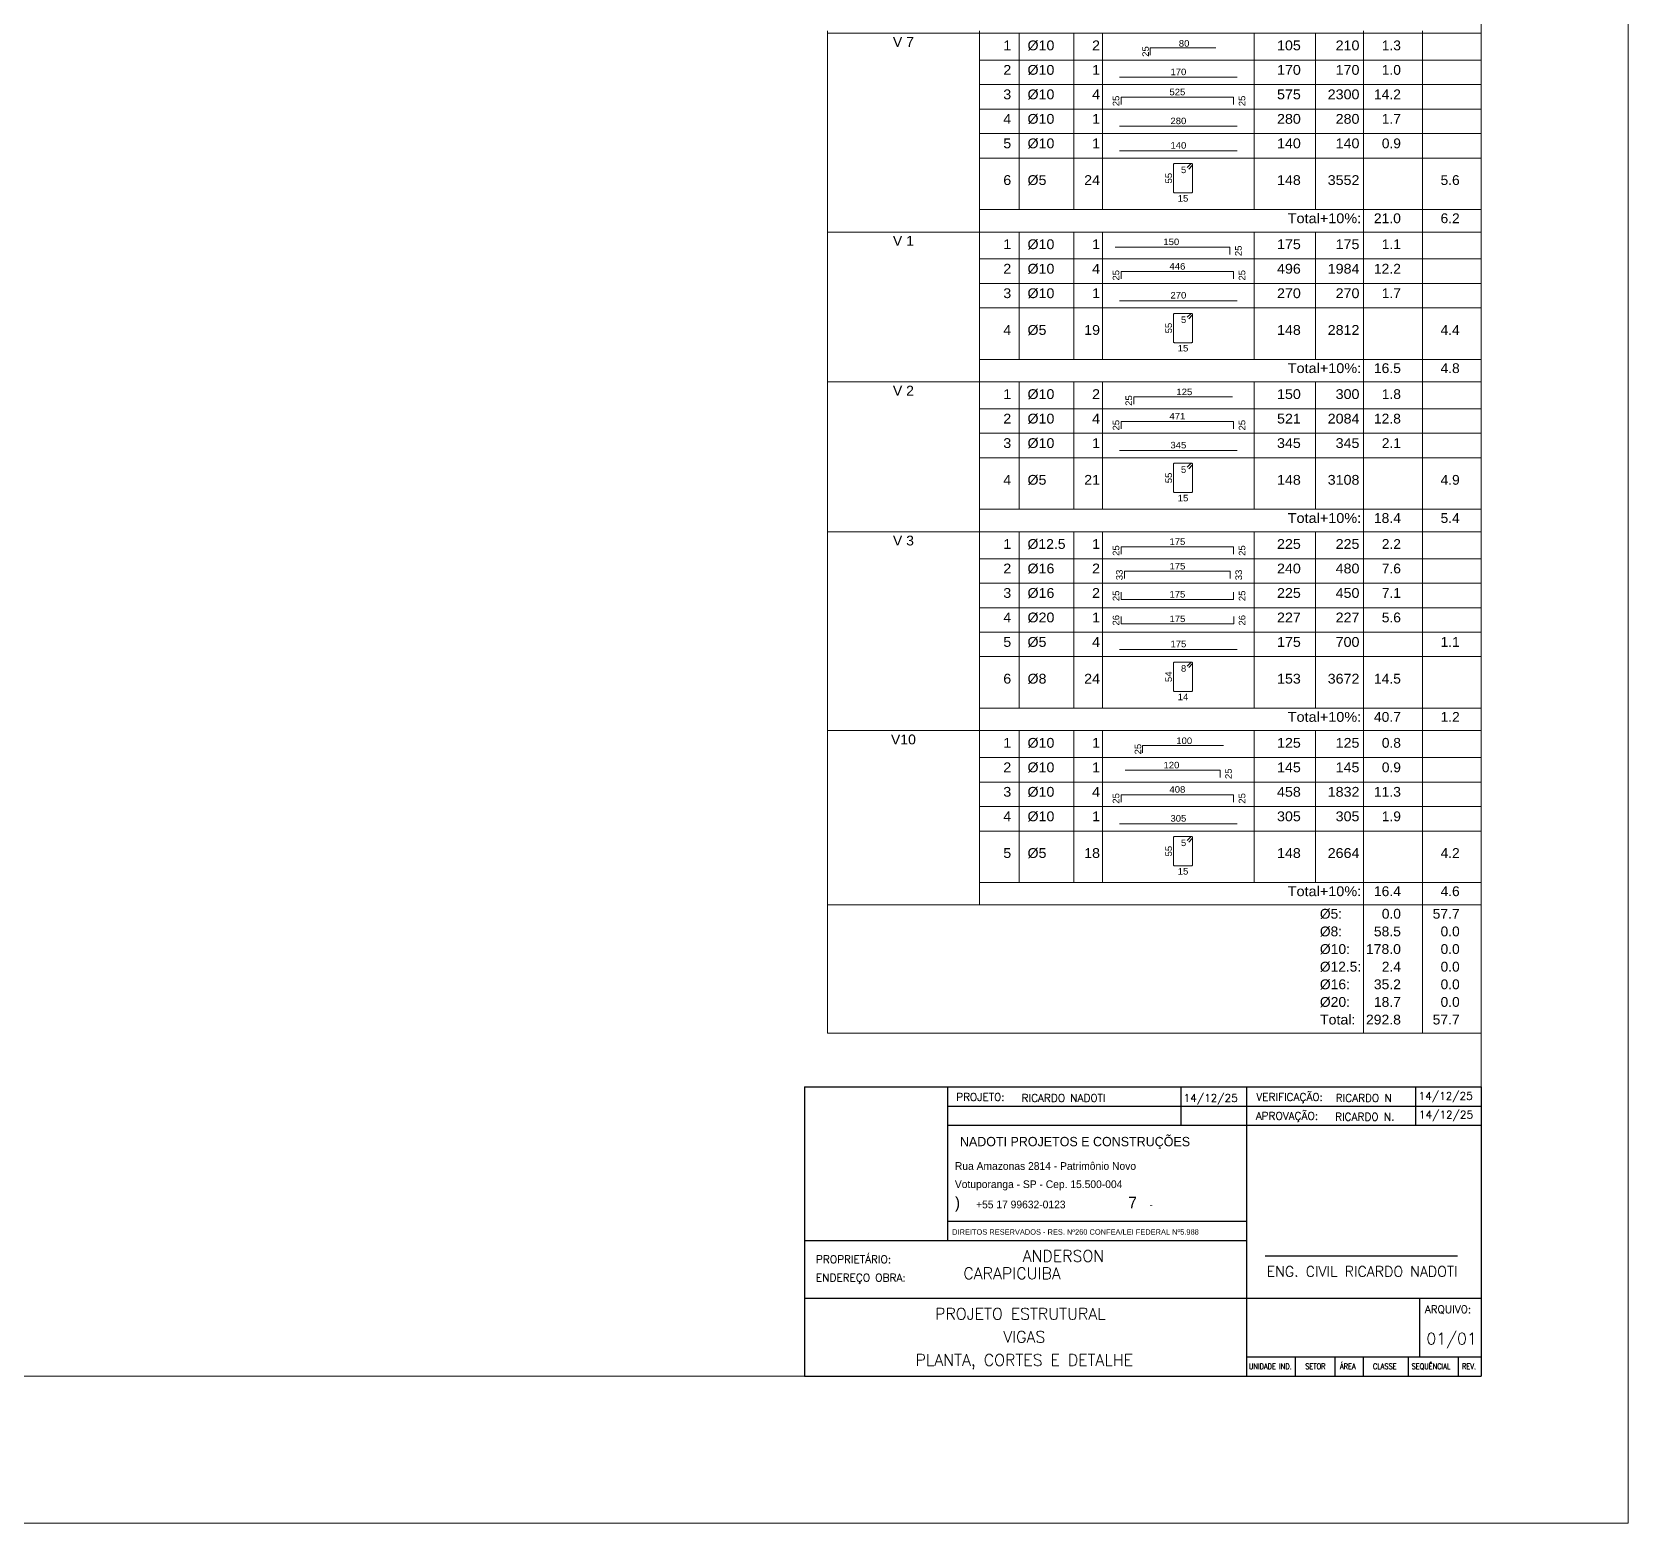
# Model space of a CAD drawing. Header units: millimetres. Extents: x 0 to 84, y 0 to 59.4.
# Drawn here: x 51.41 to 84, y 0 to 30.44 of the extents above; entities that cross this region are included whole.
import ezdxf
from ezdxf.enums import TextEntityAlignment as Align

# ---------------------------------------------------------------- set-up
doc = ezdxf.new("R2010")
doc.units = ezdxf.units.MM
for name, color, linetype in [('04-CONTORNO F', 4, 'Continuous'), ('05-CONTORNO G', 5, 'Continuous'), ('07-TEXTO', 7, 'Continuous')]:
    doc.layers.add(name, color=color, linetype=linetype)
for name, color, linetype, lineweight in [('DETALHES_TABELA', 7, 'Continuous', 9), ('QUAD_BORDA', 1, 'Continuous', 20), ('QUAD_LIMITES', 2, 'Continuous', 0), ('TABELAS', 1, 'Continuous', 0), ('TEXTO_TABELAS', 1, 'Continuous', 0), ('TEXTOS_COTAS_DETALHES_TABELA', 1, 'Continuous', 0)]:
    doc.layers.add(name, color=color, linetype=linetype, lineweight=lineweight)
doc.styles.add('CABEÇALHO DADOS', font='GOTHIC.TTF', dxfattribs={"height": 2})
doc.styles.add('CYPETXT', font='arial.ttf', dxfattribs={"height": 0.2})
doc.styles.add('ROMANS', font='romans', dxfattribs={"height": 0.17})
doc.styles.add('SIMBOLOS', font='wingding.ttf', dxfattribs={"height": 3})

msp = doc.modelspace()

# ---------------------------------------------------------------- linework, layer by layer
at = {"color": 18, "true_color": 0x000000}
for p, q in [((81, 8.90735), (81, 3)), ((76.21132, 4.58969), (81, 4.58969)), ((67.18347, 3), (81, 3))]:
    msp.add_line(p, q, dxfattribs=at)
at = {"layer": '04-CONTORNO F', "color": 18, "true_color": 0x000000}
for p, q in [((74.87678, 8.12232), (74.87678, 8.90735)), ((79.66545, 8.12232), (79.66545, 8.90735)), ((70.10893, 8.51483), (76.21132, 8.51483)), ((76.21132, 8.51483), (81, 8.51483)), ((76.21132, 3.39251), (81, 3.39251)), ((77.20355, 3.39251), (77.20355, 3)), ((78.01305, 3.39251), (78.01305, 3)), ((78.59088, 3.39251), (78.59088, 3)), ((79.50845, 3.39251), (79.50845, 3)), ((80.52898, 3.39251), (80.52898, 3))]:
    msp.add_line(p, q, dxfattribs=at)
at = {"layer": '05-CONTORNO G', "color": 18, "true_color": 0x000000}
for p, q in [((67.18347, 8.90735), (81, 8.90735)), ((67.18347, 8.90735), (67.18347, 3)), ((70.10893, 5.76723), (70.10893, 8.90735)), ((76.21132, 8.90735), (76.21132, 3)), ((70.10893, 8.12232), (81, 8.12232)), ((76.21132, 6.15975), (70.10893, 6.15975)), ((67.18347, 5.76723), (76.21132, 5.76723)), ((76.59338, 5.45849), (80.51519, 5.45849)), ((67.18347, 4.58969), (76.21132, 4.58969)), ((79.74395, 4.58969), (79.74395, 3.39251))]:
    msp.add_line(p, q, dxfattribs=at)
at = {"layer": 'DETALHES_TABELA'}
for points in [[(74.23876, 29.96966), (74.23876, 30.11966), (75.58092, 30.11966)], [(73.618, 29.518), (76.018, 29.518)], [(73.65308, 28.96075), (73.65308, 29.11075), (75.94292, 29.11075), (75.94292, 28.96075)], [(73.618, 28.518), (76.018, 28.518)], [(73.618, 28.018), (76.018, 28.018)], [(75.02848, 27.64552), (75.10259, 27.71963), (75.10546, 27.72312), (75.10759, 27.72711), (75.1089, 27.73144), (75.10935, 27.73594), (75.1089, 27.74043), (75.10759, 27.74476), (75.10546, 27.74875), (75.10259, 27.75224), (75.0991, 27.75511), (75.09511, 27.75724), (75.09078, 27.75855), (75.08629, 27.75899), (74.74011, 27.75899), (74.73129, 27.75724), (74.7238, 27.75224), (74.71881, 27.74476), (74.71705, 27.73594), (74.71705, 27.18205), (74.71881, 27.17323), (74.7238, 27.16575), (74.73129, 27.16075), (74.74011, 27.15899), (75.08629, 27.15899), (75.09511, 27.16075), (75.10259, 27.16575), (75.10759, 27.17323), (75.10935, 27.18205), (75.10935, 27.73594), (75.1089, 27.74043), (75.10759, 27.74476), (75.10546, 27.74875), (75.10259, 27.75224), (75.0991, 27.75511), (75.09511, 27.75724), (75.09078, 27.75855), (75.08629, 27.75899), (75.08179, 27.75855), (75.07746, 27.75724), (75.07348, 27.75511), (75.06998, 27.75224), (74.99587, 27.67813)], [(73.52565, 26.05046), (75.86826, 26.05046), (75.86826, 25.90046)], [(73.65298, 25.40079), (73.65298, 25.55079), (75.94302, 25.55079), (75.94302, 25.40079)], [(73.618, 24.958), (76.018, 24.958)], [(75.02848, 24.58552), (75.10259, 24.65963), (75.10546, 24.66312), (75.10759, 24.66711), (75.1089, 24.67144), (75.10935, 24.67594), (75.1089, 24.68043), (75.10759, 24.68476), (75.10546, 24.68875), (75.10259, 24.69224), (75.0991, 24.69511), (75.09511, 24.69724), (75.09078, 24.69855), (75.08629, 24.69899), (74.74011, 24.69899), (74.73129, 24.69724), (74.7238, 24.69224), (74.71881, 24.68476), (74.71705, 24.67594), (74.71705, 24.12205), (74.71881, 24.11323), (74.7238, 24.10575), (74.73129, 24.10075), (74.74011, 24.09899), (75.08629, 24.09899), (75.09511, 24.10075), (75.10259, 24.10575), (75.10759, 24.11323), (75.10935, 24.12205), (75.10935, 24.67594), (75.1089, 24.68043), (75.10759, 24.68476), (75.10546, 24.68875), (75.10259, 24.69224), (75.0991, 24.69511), (75.09511, 24.69724), (75.09078, 24.69855), (75.08629, 24.69899), (75.08179, 24.69855), (75.07746, 24.69724), (75.07348, 24.69511), (75.06998, 24.69224), (74.99587, 24.61813)], [(73.90752, 22.84345), (73.90752, 22.99345), (75.92457, 22.99345)], [(73.65301, 22.34078), (73.65301, 22.49078), (75.94299, 22.49078), (75.94299, 22.34078)], [(73.618, 21.898), (76.018, 21.898)], [(75.02848, 21.52552), (75.10259, 21.59963), (75.10546, 21.60312), (75.10759, 21.60711), (75.1089, 21.61144), (75.10935, 21.61594), (75.1089, 21.62043), (75.10759, 21.62476), (75.10546, 21.62875), (75.10259, 21.63224), (75.0991, 21.63511), (75.09511, 21.63724), (75.09078, 21.63855), (75.08629, 21.63899), (74.74011, 21.63899), (74.73129, 21.63724), (74.7238, 21.63224), (74.71881, 21.62476), (74.71705, 21.61594), (74.71705, 21.06205), (74.71881, 21.05323), (74.7238, 21.04575), (74.73129, 21.04075), (74.74011, 21.03899), (75.08629, 21.03899), (75.09511, 21.04075), (75.10259, 21.04575), (75.10759, 21.05323), (75.10935, 21.06205), (75.10935, 21.61594), (75.1089, 21.62043), (75.10759, 21.62476), (75.10546, 21.62875), (75.10259, 21.63224), (75.0991, 21.63511), (75.09511, 21.63724), (75.09078, 21.63855), (75.08629, 21.63899), (75.08179, 21.63855), (75.07746, 21.63724), (75.07348, 21.63511), (75.06998, 21.63224), (74.99587, 21.55813)], [(73.65141, 19.78138), (73.65141, 19.93138), (75.94459, 19.93138), (75.94459, 19.78138)], [(73.71801, 19.28279), (73.71801, 19.43279), (75.87799, 19.43279), (75.87799, 19.28279)], [(73.65077, 19.00662), (73.65077, 18.85662), (75.94523, 18.85662), (75.94523, 19.00662)], [(73.6482, 18.50759), (73.6482, 18.35759), (75.9478, 18.35759), (75.9478, 18.50759)], [(73.618, 17.838), (76.018, 17.838)], [(75.02877, 17.46615), (75.1025, 17.53989), (75.10536, 17.54336), (75.10748, 17.54733), (75.10878, 17.55163), (75.10922, 17.55611), (75.10878, 17.56058), (75.10748, 17.56489), (75.10536, 17.56885), (75.1025, 17.57233), (75.09903, 17.57518), (75.09506, 17.5773), (75.09076, 17.57861), (75.08628, 17.57905), (74.73996, 17.57905), (74.73118, 17.5773), (74.72374, 17.57233), (74.71876, 17.56489), (74.71702, 17.55611), (74.71702, 17.00199), (74.71876, 16.99321), (74.72374, 16.98577), (74.73118, 16.9808), (74.73996, 16.97905), (75.08628, 16.97905), (75.09506, 16.9808), (75.1025, 16.98577), (75.10748, 16.99321), (75.10922, 17.00199), (75.10922, 17.55611), (75.10878, 17.56058), (75.10748, 17.56489), (75.10536, 17.56885), (75.1025, 17.57233), (75.09903, 17.57518), (75.09506, 17.5773), (75.09076, 17.57861), (75.08628, 17.57905), (75.08181, 17.57861), (75.0775, 17.5773), (75.07354, 17.57518), (75.07006, 17.57233), (74.99632, 17.49859)], [(74.08835, 15.72684), (74.08835, 15.87684), (75.73697, 15.87684)], [(73.72831, 15.37412), (75.67293, 15.37412), (75.67293, 15.22412)], [(73.65291, 14.72082), (73.65291, 14.87082), (75.94309, 14.87082), (75.94309, 14.72082)], [(73.618, 14.278), (76.018, 14.278)], [(75.02848, 13.90552), (75.10259, 13.97963), (75.10546, 13.98312), (75.10759, 13.98711), (75.1089, 13.99144), (75.10935, 13.99594), (75.1089, 14.00043), (75.10759, 14.00476), (75.10546, 14.00875), (75.10259, 14.01224), (75.0991, 14.01511), (75.09511, 14.01724), (75.09078, 14.01855), (75.08629, 14.01899), (74.74011, 14.01899), (74.73129, 14.01724), (74.7238, 14.01224), (74.71881, 14.00476), (74.71705, 13.99594), (74.71705, 13.44205), (74.71881, 13.43323), (74.7238, 13.42575), (74.73129, 13.42075), (74.74011, 13.41899), (75.08629, 13.41899), (75.09511, 13.42075), (75.10259, 13.42575), (75.10759, 13.43323), (75.10935, 13.44205), (75.10935, 13.99594), (75.1089, 14.00043), (75.10759, 14.00476), (75.10546, 14.00875), (75.10259, 14.01224), (75.0991, 14.01511), (75.09511, 14.01724), (75.09078, 14.01855), (75.08629, 14.01899), (75.08179, 14.01855), (75.07746, 14.01724), (75.07348, 14.01511), (75.06998, 14.01224), (74.99587, 13.93813)]]:
    msp.add_lwpolyline(points, dxfattribs=at)
at = {"layer": 'QUAD_BORDA', "color": 18, "true_color": 0x000000}
msp.add_lwpolyline([(3, 3), (81, 3), (81, 56.4), (3, 56.4), (3, 3)], close=True, dxfattribs=at)
at = {"layer": 'QUAD_LIMITES', "color": 18, "true_color": 0x000000}
msp.add_lwpolyline([(0, 0), (84, 0), (84, 59.4), (0, 59.4), (0, 0)], close=True, dxfattribs=at)
at = {"layer": 'TABELAS'}
for p, q in [((67.654, 30.37), (67.654, 30.47)), ((67.654, 30.42), (81, 30.42)), ((67.654, 26.41), (67.654, 30.37)), ((70.754, 30.37), (70.754, 30.47)), ((70.754, 26.41), (70.754, 30.37)), ((71.57, 30.37), (71.57, 30.42)), ((71.57, 26.82), (71.57, 30.37)), ((72.682, 30.37), (72.682, 30.42)), ((72.682, 26.82), (72.682, 30.37)), ((73.268, 30.37), (73.268, 30.42)), ((73.268, 26.82), (73.268, 30.37)), ((76.368, 30.37), (76.368, 30.42)), ((76.368, 26.82), (76.368, 30.37)), ((77.62, 30.37), (77.62, 30.42)), ((77.62, 26.82), (77.62, 30.37)), ((78.6, 30.37), (78.6, 30.47)), ((78.6, 26.41), (78.6, 30.37)), ((79.8, 30.37), (79.8, 30.47)), ((79.8, 26.41), (79.8, 30.37)), ((81, 30.37), (81, 30.47)), ((81, 26.41), (81, 30.37)), ((70.754, 26.82), (81, 26.82)), ((67.654, 26.31), (67.654, 26.41)), ((70.754, 26.31), (70.754, 26.41)), ((78.6, 26.31), (78.6, 26.41)), ((79.8, 26.31), (79.8, 26.41)), ((81, 26.31), (81, 26.41)), ((67.654, 26.36), (81, 26.36)), ((67.654, 23.35), (67.654, 26.31)), ((70.754, 23.35), (70.754, 26.31)), ((71.57, 26.31), (71.57, 26.36)), ((71.57, 23.76), (71.57, 26.31)), ((72.682, 26.31), (72.682, 26.36)), ((72.682, 23.76), (72.682, 26.31)), ((73.268, 26.31), (73.268, 26.36)), ((73.268, 23.76), (73.268, 26.31)), ((76.368, 26.31), (76.368, 26.36)), ((76.368, 23.76), (76.368, 26.31)), ((77.62, 26.31), (77.62, 26.36)), ((77.62, 23.76), (77.62, 26.31)), ((78.6, 23.35), (78.6, 26.31)), ((79.8, 23.35), (79.8, 26.31)), ((81, 23.35), (81, 26.31)), ((70.754, 23.76), (81, 23.76)), ((67.654, 23.25), (67.654, 23.35)), ((67.654, 23.3), (81, 23.3)), ((67.654, 20.29), (67.654, 23.25)), ((70.754, 23.25), (70.754, 23.35)), ((70.754, 20.29), (70.754, 23.25)), ((71.57, 23.25), (71.57, 23.3)), ((71.57, 20.7), (71.57, 23.25)), ((72.682, 23.25), (72.682, 23.3)), ((72.682, 20.7), (72.682, 23.25)), ((73.268, 23.25), (73.268, 23.3)), ((73.268, 20.7), (73.268, 23.25)), ((76.368, 23.25), (76.368, 23.3)), ((76.368, 20.7), (76.368, 23.25)), ((77.62, 23.25), (77.62, 23.3)), ((77.62, 20.7), (77.62, 23.25)), ((78.6, 23.25), (78.6, 23.35)), ((78.6, 20.29), (78.6, 23.25)), ((79.8, 23.25), (79.8, 23.35)), ((79.8, 20.29), (79.8, 23.25)), ((81, 23.25), (81, 23.35)), ((81, 20.29), (81, 23.25)), ((70.754, 20.7), (81, 20.7)), ((67.654, 20.19), (67.654, 20.29)), ((67.654, 20.24), (81, 20.24)), ((70.754, 20.19), (70.754, 20.29)), ((71.57, 20.19), (71.57, 20.24)), ((72.682, 20.19), (72.682, 20.24)), ((73.268, 20.19), (73.268, 20.24)), ((76.368, 20.19), (76.368, 20.24)), ((77.62, 20.19), (77.62, 20.24)), ((78.6, 20.19), (78.6, 20.29)), ((79.8, 20.19), (79.8, 20.29)), ((81, 20.19), (81, 20.29)), ((67.654, 16.23), (67.654, 20.19)), ((70.754, 16.23), (70.754, 20.19)), ((71.57, 16.64), (71.57, 20.19)), ((72.682, 16.64), (72.682, 20.19)), ((73.268, 16.64), (73.268, 20.19)), ((76.368, 16.64), (76.368, 20.19)), ((77.62, 16.64), (77.62, 20.19)), ((78.6, 16.23), (78.6, 20.19)), ((79.8, 16.23), (79.8, 20.19)), ((81, 16.23), (81, 20.19)), ((70.754, 16.64), (81, 16.64)), ((67.654, 16.13), (67.654, 16.23)), ((67.654, 16.18), (81, 16.18)), ((67.654, 12.67), (67.654, 16.13)), ((70.754, 16.13), (70.754, 16.23)), ((70.754, 12.67), (70.754, 16.13)), ((71.57, 16.13), (71.57, 16.18)), ((71.57, 13.08), (71.57, 16.13)), ((72.682, 16.13), (72.682, 16.18)), ((72.682, 13.08), (72.682, 16.13)), ((73.268, 16.13), (73.268, 16.18)), ((73.268, 13.08), (73.268, 16.13)), ((76.368, 16.13), (76.368, 16.18)), ((76.368, 13.08), (76.368, 16.13)), ((77.62, 16.13), (77.62, 16.18)), ((77.62, 13.08), (77.62, 16.13)), ((78.6, 16.13), (78.6, 16.23)), ((78.6, 12.67), (78.6, 16.13)), ((79.8, 16.13), (79.8, 16.23)), ((79.8, 12.67), (79.8, 16.13)), ((81, 16.13), (81, 16.23)), ((81, 12.67), (81, 16.13)), ((70.754, 13.08), (81, 13.08)), ((67.654, 12.57), (67.654, 12.67)), ((67.654, 12.62), (81, 12.62)), ((67.654, 12.21), (67.654, 12.57)), ((70.754, 12.62), (70.754, 12.67)), ((78.6, 12.57), (78.6, 12.67)), ((78.6, 12.21), (78.6, 12.57)), ((79.8, 12.57), (79.8, 12.67)), ((79.8, 12.21), (79.8, 12.57)), ((81, 12.57), (81, 12.67)), ((81, 12.21), (81, 12.57)), ((67.654, 11.85), (67.654, 12.21)), ((78.6, 11.85), (78.6, 12.21)), ((79.8, 11.85), (79.8, 12.21)), ((81, 11.85), (81, 12.21)), ((67.654, 11.49), (67.654, 11.85)), ((78.6, 11.49), (78.6, 11.85)), ((79.8, 11.49), (79.8, 11.85)), ((81, 11.49), (81, 11.85)), ((67.654, 11.13), (67.654, 11.49)), ((78.6, 11.13), (78.6, 11.49)), ((79.8, 11.13), (79.8, 11.49)), ((81, 11.13), (81, 11.49)), ((67.654, 10.77), (67.654, 11.13)), ((78.6, 10.77), (78.6, 11.13)), ((79.8, 10.77), (79.8, 11.13)), ((81, 10.77), (81, 11.13)), ((67.654, 10.41), (67.654, 10.77)), ((78.6, 10.41), (78.6, 10.77)), ((79.8, 10.41), (79.8, 10.77)), ((81, 10.41), (81, 10.77)), ((67.654, 10), (67.654, 10.41)), ((78.6, 10), (78.6, 10.41)), ((79.8, 10), (79.8, 10.41)), ((81, 10), (81, 10.41)), ((67.654, 10), (81, 10))]:
    msp.add_line(p, q, dxfattribs=at)
at = {"layer": 'TABELAS', "color": 18, "true_color": 0x000000}
for p, q in [((81, 8.37388), (81, 8.44759)), ((81, 6.88482), (81, 8.37388)), ((81, 8.1085), (81, 8.18222)), ((81, 6.26561), (81, 8.1085)), ((81, 7.76941), (81, 8.03479)), ((81, 7.46717), (81, 7.76941)), ((81, 6.8111), (81, 6.88482)), ((81, 6.45727), (81, 6.8111)), ((81, 6.10343), (81, 6.45727)), ((81, 6.19189), (81, 6.26561)), ((81, 5.83806), (81, 6.19189)), ((81, 5.71274), (81, 6.10343)), ((81, 5.48422), (81, 5.83806)), ((81, 5.13039), (81, 5.48422)), ((81, 4.77655), (81, 5.13039)), ((81, 4.38586), (81, 4.77655))]:
    msp.add_line(p, q, dxfattribs=at)
at = {"layer": 'TEXTO_TABELAS'}
for p, q in [((70.754, 29.87), (81, 29.87)), ((70.754, 29.37), (81, 29.37)), ((70.754, 28.87), (81, 28.87)), ((70.754, 28.37), (81, 28.37)), ((70.754, 27.87), (81, 27.87)), ((70.754, 25.81), (81, 25.81)), ((70.754, 25.31), (81, 25.31)), ((70.754, 24.81), (81, 24.81)), ((70.754, 22.75), (81, 22.75)), ((70.754, 22.25), (81, 22.25)), ((70.754, 21.75), (81, 21.75)), ((70.754, 19.69), (81, 19.69)), ((70.754, 19.19), (81, 19.19)), ((70.754, 18.69), (81, 18.69)), ((70.754, 18.19), (81, 18.19)), ((70.754, 17.69), (81, 17.69)), ((70.754, 15.63), (81, 15.63)), ((70.754, 15.13), (81, 15.13)), ((70.754, 14.63), (81, 14.63)), ((70.754, 14.13), (81, 14.13))]:
    msp.add_line(p, q, dxfattribs=at)

# ---------------------------------------------------------------- texts
at = {"layer": '07-TEXTO', "color": 18, "true_color": 0x000000}
for s, height, style, p in [('VERIFICAÇÃO:', 0.1570057, 'ROMANS', (76.4102, 8.62036)), ('14/12/25', 0.157006, 'ROMANS', (79.7244, 8.6431)), ('PROJETO:', 0.157006, 'ROMANS', (70.28058, 8.62036)), ('RICARDO NADOTI', 0.1570057, 'ROMANS', (71.61513, 8.60074)), ('14/12/25', 0.157006, 'ROMANS', (74.92586, 8.60074)), ('RICARDO N', 0.157006, 'ROMANS', (78.03071, 8.60074)), ('APROVAÇÃO:', 0.157006, 'ROMANS', (76.39759, 8.2356)), ('RICARDO N.', 0.157006, 'ROMANS', (78.0181, 8.21597)), ('14/12/25', 0.157006, 'ROMANS', (79.73115, 8.25962)), ('NADOTI PROJETOS E CONSTRUÇÕES', 0.1905564, 'CABEÇALHO DADOS', (70.35681, 7.69397)), ('Rua Amazonas 2814 - Patrimônio Novo', 0.1570057, 'CABEÇALHO DADOS', (70.25476, 7.21203)), ('Votuporanga - SP - Cep. 15.500-004', 0.1570057, 'CABEÇALHO DADOS', (70.25476, 6.83987)), (')', 0.23551, 'SIMBOLOS', (70.25511, 6.42643)), ('+55 17 99632-0123', 0.1570057, 'CABEÇALHO DADOS', (70.68688, 6.42643)), ('7', 0.23551, 'SIMBOLOS', (73.79487, 6.4257)), ('-', 0.15701, 'CABEÇALHO DADOS', (74.22663, 6.4257)), ('DIREITOS RESERVADOS - RES. Nº260 CONFEA/LEI FEDERAL Nº5.988', 0.109904, 'CABEÇALHO DADOS', (70.19897, 5.88855)), ('PROPRIETÁRIO:', 0.1570057, 'ROMANS', (67.419, 5.3077)), ('ENDEREÇO OBRA:', 0.1570057, 'ROMANS', (67.41908, 4.93059)), ('ARQUIVO:', 0.157006, 'ROMANS', (79.84882, 4.28718))]:
    msp.add_text(s, height=height, rotation=360, dxfattribs=dict(at, style=style)).set_placement(p)
at = {"layer": '07-TEXTO', "color": 18, "true_color": 0x000000, "style": 'ROMANS'}
for s, height, p in [('ANDERSON', 0.235509, (72.4708, 5.33657)), ('CARAPICUIBA', 0.2355085, (71.42207, 4.97951)), ('ENG. CIVIL RICARDO NADOTI', 0.2109386, (78.57019, 5.03138)), ('PROJETO ESTRUTURAL ', 0.2355085, (71.67219, 4.15495)), ('VIGAS', 0.235509, (71.67219, 3.68394)), ('01/01', 0.235509, (80.39647, 3.6479)), ('PLANTA, CORTES E DETALHE', 0.2355085, (71.67219, 3.21292))]:
    msp.add_text(s, height=height, rotation=360, dxfattribs=at).set_placement(p, align=Align.CENTER)
at = {"layer": '07-TEXTO', "color": 18, "true_color": 0x000000, "style": 'ROMANS', "width": 0.75}
for s, height, p in [('ÁREA', 0.117754, (78.1166, 3.14088)), ('SEQUÊNCIAL', 0.117754, (79.58075, 3.14088)), ('UNIDADE IND.', 0.1177543, (76.25729, 3.14088)), ('SETOR', 0.117754, (77.40965, 3.14088)), ('CLASSE', 0.117754, (78.79049, 3.14088)), ('REV.', 0.117754, (80.60942, 3.14088))]:
    msp.add_text(s, height=height, rotation=360, dxfattribs=at).set_placement(p)
at = {"layer": 'TEXTO_TABELAS', "style": 'CYPETXT'}
for s, width, p, p2 in [('V 7', 1.022957, (68.9895, 30.14), (69.4185, 30.14)), ('1', 1.042546, (71.243, 30.07), (71.405, 30.07)), ('%%c10', 1.039569, (71.7375, 30.07), (72.2865, 30.07)), ('2', 1.042546, (73.056, 30.07), (73.218, 30.07)), ('105', 1.042546, (76.832, 30.07), (77.318, 30.07)), ('210', 1.042546, (78.029, 30.07), (78.515, 30.07)), ('1.3', 1.00411, (78.972, 30.07), (79.362, 30.07)), ('2', 1.042546, (71.243, 29.57), (71.405, 29.57)), ('%%c10', 1.039569, (71.7375, 29.57), (72.2865, 29.57)), ('1', 1.042546, (73.056, 29.57), (73.218, 29.57)), ('170', 1.042546, (76.832, 29.57), (77.318, 29.57)), ('170', 1.042546, (78.029, 29.57), (78.515, 29.57)), ('1.0', 1.00411, (78.972, 29.57), (79.362, 29.57)), ('3', 1.042546, (71.243, 29.07), (71.405, 29.07)), ('%%c10', 1.039569, (71.7375, 29.07), (72.2865, 29.07)), ('4', 1.042546, (73.056, 29.07), (73.218, 29.07)), ('575', 1.042546, (76.832, 29.07), (77.318, 29.07)), ('2300', 1.042546, (77.867, 29.07), (78.515, 29.07)), ('14.2', 1.015093, (78.81, 29.07), (79.362, 29.07)), ('4', 1.042546, (71.243, 28.57), (71.405, 28.57)), ('%%c10', 1.039569, (71.7375, 28.57), (72.2865, 28.57)), ('1', 1.042546, (73.056, 28.57), (73.218, 28.57)), ('280', 1.042546, (76.832, 28.57), (77.318, 28.57)), ('280', 1.042546, (78.029, 28.57), (78.515, 28.57)), ('1.7', 1.00411, (78.972, 28.57), (79.362, 28.57)), ('5', 1.042546, (71.243, 28.07), (71.405, 28.07)), ('%%c10', 1.039569, (71.7375, 28.07), (72.2865, 28.07)), ('1', 1.042546, (73.056, 28.07), (73.218, 28.07)), ('140', 1.042546, (76.832, 28.07), (77.318, 28.07)), ('140', 1.042546, (78.029, 28.07), (78.515, 28.07)), ('0.9', 1.00411, (78.972, 28.07), (79.362, 28.07)), ('6', 1.042546, (71.243, 27.32), (71.405, 27.32)), ('%%c5', 1.038327, (71.7375, 27.32), (72.1245, 27.32)), ('24', 1.042546, (72.894, 27.32), (73.218, 27.32)), ('148', 1.042546, (76.832, 27.32), (77.318, 27.32)), ('3552', 1.042546, (77.867, 27.32), (78.515, 27.32)), ('5.6', 1.00411, (80.172, 27.32), (80.562, 27.32)), ('Total+10%:', 1.055486, (77.05, 26.54), (78.55, 26.54)), ('21.0', 1.015093, (78.81, 26.54), (79.362, 26.54)), ('6.2', 1.00411, (80.172, 26.54), (80.562, 26.54)), ('V 1', 1.022957, (68.9895, 26.08), (69.4185, 26.08)), ('1', 1.042546, (71.243, 26.01), (71.405, 26.01)), ('%%c10', 1.039569, (71.7375, 26.01), (72.2865, 26.01)), ('1', 1.042546, (73.056, 26.01), (73.218, 26.01)), ('175', 1.042546, (76.832, 26.01), (77.318, 26.01)), ('175', 1.042546, (78.029, 26.01), (78.515, 26.01)), ('1.1', 1.00411, (78.972, 26.01), (79.362, 26.01)), ('2', 1.042546, (71.243, 25.51), (71.405, 25.51)), ('%%c10', 1.039569, (71.7375, 25.51), (72.2865, 25.51)), ('4', 1.042546, (73.056, 25.51), (73.218, 25.51)), ('496', 1.042546, (76.832, 25.51), (77.318, 25.51)), ('1984', 1.042546, (77.867, 25.51), (78.515, 25.51)), ('12.2', 1.015093, (78.81, 25.51), (79.362, 25.51)), ('3', 1.042546, (71.243, 25.01), (71.405, 25.01)), ('%%c10', 1.039569, (71.7375, 25.01), (72.2865, 25.01)), ('1', 1.042546, (73.056, 25.01), (73.218, 25.01)), ('270', 1.042546, (76.832, 25.01), (77.318, 25.01)), ('270', 1.042546, (78.029, 25.01), (78.515, 25.01)), ('1.7', 1.00411, (78.972, 25.01), (79.362, 25.01)), ('4', 1.042546, (71.243, 24.26), (71.405, 24.26)), ('%%c5', 1.038327, (71.7375, 24.26), (72.1245, 24.26)), ('19', 1.042546, (72.894, 24.26), (73.218, 24.26)), ('148', 1.042546, (76.832, 24.26), (77.318, 24.26)), ('2812', 1.042546, (77.867, 24.26), (78.515, 24.26)), ('4.4', 1.00411, (80.172, 24.26), (80.562, 24.26)), ('Total+10%:', 1.055486, (77.05, 23.48), (78.55, 23.48)), ('16.5', 1.015093, (78.81, 23.48), (79.362, 23.48)), ('4.8', 1.00411, (80.172, 23.48), (80.562, 23.48)), ('V 2', 1.022957, (68.9895, 23.02), (69.4185, 23.02)), ('1', 1.042546, (71.243, 22.95), (71.405, 22.95)), ('%%c10', 1.039569, (71.7375, 22.95), (72.2865, 22.95)), ('2', 1.042546, (73.056, 22.95), (73.218, 22.95)), ('150', 1.042546, (76.832, 22.95), (77.318, 22.95)), ('300', 1.042546, (78.029, 22.95), (78.515, 22.95)), ('1.8', 1.00411, (78.972, 22.95), (79.362, 22.95)), ('2', 1.042546, (71.243, 22.45), (71.405, 22.45)), ('%%c10', 1.039569, (71.7375, 22.45), (72.2865, 22.45)), ('4', 1.042546, (73.056, 22.45), (73.218, 22.45)), ('521', 1.042546, (76.832, 22.45), (77.318, 22.45)), ('2084', 1.042546, (77.867, 22.45), (78.515, 22.45)), ('12.8', 1.015093, (78.81, 22.45), (79.362, 22.45)), ('3', 1.042546, (71.243, 21.95), (71.405, 21.95)), ('%%c10', 1.039569, (71.7375, 21.95), (72.2865, 21.95)), ('1', 1.042546, (73.056, 21.95), (73.218, 21.95)), ('345', 1.042546, (76.832, 21.95), (77.318, 21.95)), ('345', 1.042546, (78.029, 21.95), (78.515, 21.95)), ('2.1', 1.00411, (78.972, 21.95), (79.362, 21.95)), ('4', 1.042546, (71.243, 21.2), (71.405, 21.2)), ('%%c5', 1.038327, (71.7375, 21.2), (72.1245, 21.2)), ('21', 1.042546, (72.894, 21.2), (73.218, 21.2)), ('148', 1.042546, (76.832, 21.2), (77.318, 21.2)), ('3108', 1.042546, (77.867, 21.2), (78.515, 21.2)), ('4.9', 1.00411, (80.172, 21.2), (80.562, 21.2)), ('Total+10%:', 1.055486, (77.05, 20.42), (78.55, 20.42)), ('18.4', 1.015093, (78.81, 20.42), (79.362, 20.42)), ('5.4', 1.00411, (80.172, 20.42), (80.562, 20.42)), ('V 3', 1.022957, (68.9895, 19.96), (69.4185, 19.96)), ('1', 1.042546, (71.243, 19.89), (71.405, 19.89)), ('%%c12.5', 1.020866, (71.7375, 19.89), (72.5145, 19.89)), ('1', 1.042546, (73.056, 19.89), (73.218, 19.89)), ('225', 1.042546, (76.832, 19.89), (77.318, 19.89)), ('225', 1.042546, (78.029, 19.89), (78.515, 19.89)), ('2.2', 1.00411, (78.972, 19.89), (79.362, 19.89)), ('2', 1.042546, (71.243, 19.39), (71.405, 19.39)), ('%%c16', 1.039569, (71.7375, 19.39), (72.2865, 19.39)), ('2', 1.042546, (73.056, 19.39), (73.218, 19.39)), ('240', 1.042546, (76.832, 19.39), (77.318, 19.39)), ('480', 1.042546, (78.029, 19.39), (78.515, 19.39)), ('7.6', 1.00411, (78.972, 19.39), (79.362, 19.39)), ('3', 1.042546, (71.243, 18.89), (71.405, 18.89)), ('%%c16', 1.039569, (71.7375, 18.89), (72.2865, 18.89)), ('2', 1.042546, (73.056, 18.89), (73.218, 18.89)), ('225', 1.042546, (76.832, 18.89), (77.318, 18.89)), ('450', 1.042546, (78.029, 18.89), (78.515, 18.89)), ('7.1', 1.00411, (78.972, 18.89), (79.362, 18.89)), ('4', 1.042546, (71.243, 18.39), (71.405, 18.39)), ('%%c20', 1.039569, (71.7375, 18.39), (72.2865, 18.39)), ('1', 1.042546, (73.056, 18.39), (73.218, 18.39)), ('227', 1.042546, (76.832, 18.39), (77.318, 18.39)), ('227', 1.042546, (78.029, 18.39), (78.515, 18.39)), ('5.6', 1.00411, (78.972, 18.39), (79.362, 18.39)), ('5', 1.042546, (71.243, 17.89), (71.405, 17.89)), ('%%c5', 1.038327, (71.7375, 17.89), (72.1245, 17.89)), ('4', 1.042546, (73.056, 17.89), (73.218, 17.89)), ('175', 1.042546, (76.832, 17.89), (77.318, 17.89)), ('700', 1.042546, (78.029, 17.89), (78.515, 17.89)), ('1.1', 1.00411, (80.172, 17.89), (80.562, 17.89)), ('6', 1.042546, (71.243, 17.14), (71.405, 17.14)), ('%%c8', 1.038327, (71.7375, 17.14), (72.1245, 17.14)), ('24', 1.042546, (72.894, 17.14), (73.218, 17.14)), ('153', 1.042546, (76.832, 17.14), (77.318, 17.14)), ('3672', 1.042546, (77.867, 17.14), (78.515, 17.14)), ('14.5', 1.015093, (78.81, 17.14), (79.362, 17.14)), ('Total+10%:', 1.055486, (77.05, 16.36), (78.55, 16.36)), ('40.7', 1.015093, (78.81, 16.36), (79.362, 16.36)), ('1.2', 1.00411, (80.172, 16.36), (80.562, 16.36)), ('V10', 1.025878, (68.949, 15.9), (69.459, 15.9)), ('1', 1.042546, (71.243, 15.83), (71.405, 15.83)), ('%%c10', 1.039569, (71.7375, 15.83), (72.2865, 15.83)), ('1', 1.042546, (73.056, 15.83), (73.218, 15.83)), ('125', 1.042546, (76.832, 15.83), (77.318, 15.83)), ('125', 1.042546, (78.029, 15.83), (78.515, 15.83)), ('0.8', 1.00411, (78.972, 15.83), (79.362, 15.83)), ('2', 1.042546, (71.243, 15.33), (71.405, 15.33)), ('%%c10', 1.039569, (71.7375, 15.33), (72.2865, 15.33)), ('1', 1.042546, (73.056, 15.33), (73.218, 15.33)), ('145', 1.042546, (76.832, 15.33), (77.318, 15.33)), ('145', 1.042546, (78.029, 15.33), (78.515, 15.33)), ('0.9', 1.00411, (78.972, 15.33), (79.362, 15.33)), ('3', 1.042546, (71.243, 14.83), (71.405, 14.83)), ('%%c10', 1.039569, (71.7375, 14.83), (72.2865, 14.83)), ('4', 1.042546, (73.056, 14.83), (73.218, 14.83)), ('458', 1.042546, (76.832, 14.83), (77.318, 14.83)), ('1832', 1.042546, (77.867, 14.83), (78.515, 14.83)), ('11.3', 1.015093, (78.81, 14.83), (79.362, 14.83)), ('4', 1.042546, (71.243, 14.33), (71.405, 14.33)), ('%%c10', 1.039569, (71.7375, 14.33), (72.2865, 14.33)), ('1', 1.042546, (73.056, 14.33), (73.218, 14.33)), ('305', 1.042546, (76.832, 14.33), (77.318, 14.33)), ('305', 1.042546, (78.029, 14.33), (78.515, 14.33)), ('1.9', 1.00411, (78.972, 14.33), (79.362, 14.33)), ('5', 1.042546, (71.243, 13.58), (71.405, 13.58)), ('%%c5', 1.038327, (71.7375, 13.58), (72.1245, 13.58)), ('18', 1.042546, (72.894, 13.58), (73.218, 13.58)), ('148', 1.042546, (76.832, 13.58), (77.318, 13.58)), ('2664', 1.042546, (77.867, 13.58), (78.515, 13.58)), ('4.2', 1.00411, (80.172, 13.58), (80.562, 13.58)), ('Total+10%:', 1.055486, (77.05, 12.8), (78.55, 12.8)), ('16.4', 1.015093, (78.81, 12.8), (79.362, 12.8)), ('4.6', 1.00411, (80.172, 12.8), (80.562, 12.8)), ('%%c5:', 1.005904, (77.707, 12.34), (78.16, 12.34)), ('0.0', 1.00411, (78.972, 12.34), (79.362, 12.34)), ('57.7', 1.015093, (80.01, 12.34), (80.562, 12.34)), ('%%c8:', 1.005904, (77.707, 11.98), (78.16, 11.98)), ('58.5', 1.015093, (78.81, 11.98), (79.362, 11.98)), ('0.0', 1.00411, (80.172, 11.98), (80.562, 11.98)), ('%%c10:', 1.015304, (77.707, 11.62), (78.322, 11.62)), ('178.0', 1.021194, (78.648, 11.62), (79.362, 11.62)), ('0.0', 1.00411, (80.172, 11.62), (80.562, 11.62)), ('%%c12.5:', 1.005073, (77.707, 11.26), (78.55, 11.26)), ('2.4', 1.00411, (78.972, 11.26), (79.362, 11.26)), ('0.0', 1.00411, (80.172, 11.26), (80.562, 11.26)), ('%%c16:', 1.015304, (77.707, 10.9), (78.322, 10.9)), ('35.2', 1.015093, (78.81, 10.9), (79.362, 10.9)), ('0.0', 1.00411, (80.172, 10.9), (80.562, 10.9)), ('%%c20:', 1.015304, (77.707, 10.54), (78.322, 10.54)), ('18.7', 1.015093, (78.81, 10.54), (79.362, 10.54)), ('0.0', 1.00411, (80.172, 10.54), (80.562, 10.54)), ('Total:', 1.038965, (77.707, 10.18), (78.433, 10.18)), ('292.8', 1.021194, (78.648, 10.18), (79.362, 10.18)), ('57.7', 1.015093, (80.01, 10.18), (80.562, 10.18))]:
    msp.add_text(s, height=0.2, dxfattribs=dict(at, width=width)).set_placement(p, p2, align=Align.FIT)
at = {"layer": 'TEXTOS_COTAS_DETALHES_TABELA', "style": 'CYPETXT', "width": 1.042546}
for s, p, p2 in [('25', (74.21508, 29.93666), (74.21508, 30.15266)), ('25', (73.61158, 28.92775), (73.61158, 29.14375)), ('25', (76.18442, 28.92775), (76.18442, 29.14375)), ('55', (74.68665, 27.35099), (74.68665, 27.56699)), ('25', (76.11035, 25.86746), (76.11035, 26.08346)), ('25', (73.61156, 25.36779), (73.61156, 25.58379)), ('25', (76.18444, 25.36779), (76.18444, 25.58379)), ('55', (74.68665, 24.29099), (74.68665, 24.50699)), ('25', (73.87143, 22.81045), (73.87143, 23.02645)), ('25', (73.61156, 22.30778), (73.61156, 22.52378)), ('25', (76.18444, 22.30778), (76.18444, 22.52378)), ('55', (74.68665, 21.23099), (74.68665, 21.44699)), ('25', (73.61117, 19.74838), (73.61117, 19.96438)), ('25', (76.18483, 19.74838), (76.18483, 19.96438)), ('33', (73.68058, 19.24979), (73.68058, 19.46579)), ('33', (76.11542, 19.24979), (76.11542, 19.46579)), ('25', (73.61101, 18.82362), (73.61101, 19.03962)), ('25', (76.18499, 18.82362), (76.18499, 19.03962)), ('26', (73.61038, 18.32459), (73.61038, 18.54059)), ('26', (76.18562, 18.32459), (76.18562, 18.54059)), ('54', (74.68678, 17.17105), (74.68678, 17.38705)), ('25', (74.05903, 15.69384), (74.05903, 15.90984)), ('25', (75.90769, 15.19112), (75.90769, 15.40712)), ('25', (73.61154, 14.68782), (73.61154, 14.90382)), ('25', (76.18446, 14.68782), (76.18446, 14.90382)), ('55', (74.68665, 13.61099), (74.68665, 13.82699))]:
    msp.add_text(s, height=0.133333, rotation=90, dxfattribs=at).set_placement(p, p2, align=Align.FIT)
for s, height, p, p2 in [('80', 0.133333, (74.82701, 30.14334), (75.04301, 30.14334)), ('170', 0.133333, (74.656, 29.562), (74.98, 29.562)), ('525', 0.133333, (74.636, 29.15225), (74.96, 29.15225)), ('280', 0.133333, (74.656, 28.562), (74.98, 28.562)), ('140', 0.133333, (74.656, 28.062), (74.98, 28.062)), ('5', 0.13333, (74.87048, 27.56218), (74.97848, 27.56218)), ('15', 0.133333, (74.8052, 26.98101), (75.0212, 26.98101)), ('150', 0.133333, (74.51153, 26.09254), (74.83553, 26.09254)), ('446', 0.133333, (74.636, 25.59221), (74.96, 25.59221)), ('270', 0.133333, (74.656, 25.002), (74.98, 25.002)), ('5', 0.13333, (74.87048, 24.50218), (74.97848, 24.50218)), ('15', 0.133333, (74.8052, 23.92101), (75.0212, 23.92101)), ('125', 0.133333, (74.77825, 23.02955), (75.10225, 23.02955)), ('471', 0.133333, (74.636, 22.53222), (74.96, 22.53222)), ('345', 0.133333, (74.656, 21.942), (74.98, 21.942)), ('5', 0.13333, (74.87048, 21.44218), (74.97848, 21.44218)), ('15', 0.133333, (74.8052, 20.86101), (75.0212, 20.86101)), ('175', 0.133333, (74.636, 19.97162), (74.96, 19.97162)), ('175', 0.133333, (74.636, 19.47021), (74.96, 19.47021)), ('175', 0.133333, (74.636, 18.89638), (74.96, 18.89638)), ('175', 0.133333, (74.636, 18.39541), (74.96, 18.39541)), ('175', 0.133333, (74.656, 17.882), (74.98, 17.882)), ('8', 0.13333, (74.87077, 17.38281), (74.97877, 17.38281)), ('14', 0.133333, (74.80512, 16.80095), (75.02112, 16.80095)), ('100', 0.133333, (74.77539, 15.90616), (75.09939, 15.90616)), ('120', 0.133333, (74.51431, 15.40888), (74.83831, 15.40888)), ('408', 0.133333, (74.636, 14.91218), (74.96, 14.91218)), ('305', 0.133333, (74.656, 14.322), (74.98, 14.322)), ('5', 0.13333, (74.87048, 13.82218), (74.97848, 13.82218)), ('15', 0.133333, (74.8052, 13.24101), (75.0212, 13.24101))]:
    msp.add_text(s, height=height, dxfattribs=at).set_placement(p, p2, align=Align.FIT)

doc.saveas('drawing.dxf')
